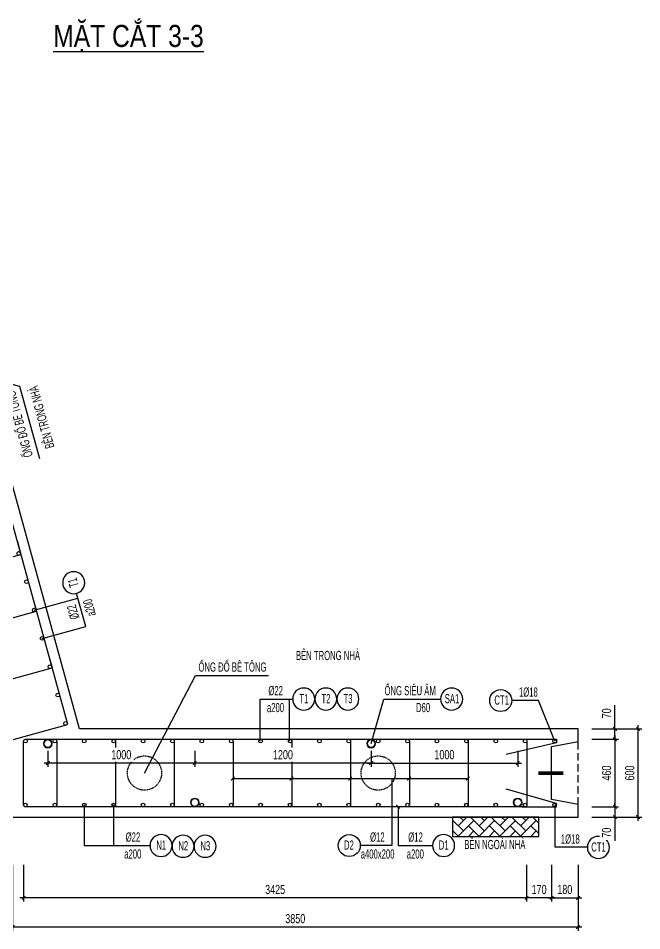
# Model space of a CAD drawing. Header units: millimetres. Extents: x -147841 to 368790, y -162721 to 84261.
# Drawn here: x 305264 to 309507, y -109741 to -103531 of the extents above; entities that cross this region are included whole.
import ezdxf
from ezdxf.enums import TextEntityAlignment as Align

# ---------------------------------------------------------------- set-up
doc = ezdxf.new("R2010")
doc.units = ezdxf.units.MM
doc.header["$LTSCALE"] = 1000
doc.header["$MEASUREMENT"] = 0
doc.header["$PDMODE"] = 1
doc.header["$PDSIZE"] = -10
doc.linetypes.add('DASHED', pattern=[0.75, 0.5, -0.25])
doc.linetypes.add('HIDDEN', pattern=[0.375, 0.25, -0.125])
doc.layers.get('0').update_dxf_attribs({"linetype": 'CONTINUOUS', "lineweight": 18})
doc.layers.get('DEFPOINTS').update_dxf_attribs({"color": 5, "linetype": 'CONTINUOUS', "lineweight": 18})
for name, color, linetype, lineweight in [('0-THAY', 7, 'CONTINUOUS', 18), ('ccu11-Dim', 8, 'CONTINUOUS', 18), ('DIM', 8, 'CONTINUOUS', 18)]:
    doc.layers.add(name, color=color, linetype=linetype, lineweight=lineweight)
for name, color, linetype in [('ccu11-Hatch', 250, 'CONTINUOUS'), ('ccu11-Khuat', 9, 'DASHED'), ('ccu11-Manh', 8, 'CONTINUOUS'), ('ccu11-Thep', 4, 'CONTINUOUS'), ('ccu11-Thepdai', 6, 'CONTINUOUS'), ('KC-Cotthep', 8, 'CONTINUOUS'), ('KC-Dim', 8, 'CONTINUOUS'), ('KC-Khuat', 9, 'HIDDEN'), ('KC-Text', 31, 'CONTINUOUS'), ('KC-Thay', 7, 'CONTINUOUS')]:
    doc.layers.add(name, color=color, linetype=linetype)
doc.styles.add('ARIAL', font='arial.ttf', dxfattribs={"width": 0.7})
doc.styles.add('ccu11-dim', font='vnsimli.shx', dxfattribs={"width": 0.65, "bigfont": 'bigfont.shx'})
doc.dimstyles.new('2.5-25', dxfattribs={"dimscale": 25, "dimtxt": 2.5, "dimasz": 1, "dimexe": 1, "dimexo": 2, "dimgap": 1, "dimtad": 1, "dimdec": 1, "dimrnd": 5, "dimdsep": 46, "dimtxsty": 'ARIAL', "dimblk": 'ARCHTICK', "dimcen": -1, "dimdle": 1, "dimclrd": 256, "dimclre": 256, "dimclrt": 3, "dimadec": 0, "dimazin": 2, "dimtfac": 0.1, "dimtdec": 1, "dimtmove": 0, "dimatfit": 1, "dimldrblk": 'ARCHTICK', "dimfxl": 1, "dimtvp": 0.833333, "dimtfill": 1, "dimtolj": 1, "dimtzin": 12, "dimarcsym": 0})
doc.dimstyles.new('ccu11-100x4', dxfattribs={"dimscale": 100, "dimtxt": 2.5, "dimasz": 1, "dimexe": 1, "dimexo": 2, "dimgap": 1, "dimtad": 1, "dimdec": 0, "dimlfac": 0.25, "dimdsep": 46, "dimtxsty": 'ccu11-dim', "dimblk": 'ARCHTICK', "dimcen": -1, "dimdle": 1, "dimclrd": 256, "dimclre": 256, "dimclrt": 31, "dimadec": 0, "dimazin": 2, "dimtfac": 0.1, "dimtdec": 0, "dimtmove": 0, "dimatfit": 1, "dimldrblk": 'ARCHTICK', "dimfxl": 1, "dimtvp": 0.833333, "dimtolj": 1, "dimtzin": 12, "dimarcsym": 0})

# ---------------------------------------------------------------- blocks, each defined once
blk = doc.blocks.new('*U1369')
at = {"layer": 'ccu11-Thep'}
for centre in [(0, 217.5), (0, -217.5)]:
    blk.add_circle(centre, 12.5, dxfattribs=at)
blk = doc.blocks.new('*U1370')
at = {"layer": 'KC-Khuat', "color": 0, "linetype": 'ByBlock', "lineweight": -2, "transparency": 16777216}
for p in [(0, 0), (200, 0), (400, 0), (600, 0), (800, 0), (1000, 0), (1200, 0), (1400, 0), (1600, 0), (1800, 0), (2000, 0), (2200, 0), (2400, 0), (2600, 0), (2800, 0), (3000, 0), (3200, 0), (3400, 0)]:
    blk.add_blockref('*U1369', p, dxfattribs=at)
blk = doc.blocks.new('*U1363')
at = {"layer": 'ccu11-Thepdai', "flags": 128}
blk.add_lwpolyline([(50, 230), (-37.5, 230, 0.414214), (-50, 217.5), (-50, -114.4), (-50, -217.5, 0.414214), (-37.5, -230), (50, -230)], format="xyb", dxfattribs=at)
blk = doc.blocks.new('*U1364')
at = {"layer": 'DIM', "color": 0, "linetype": 'ByBlock', "lineweight": -2, "transparency": 16777216}
for p in [(0, 0), (400, 0), (800, 0), (1200, 0), (1600, 0), (2000, 0), (2400, 0), (2800, 0)]:
    blk.add_blockref('*U1363', p, dxfattribs=at)
blk = doc.blocks.new('*U1365')
at = {"layer": 'ccu11-Thep'}
for centre in [(209.7, 57.9), (-209.7, -57.9)]:
    blk.add_circle(centre, 12.5, dxfattribs=at)
blk = doc.blocks.new('*U1366')
at = {"layer": 'KC-Khuat', "color": 0, "linetype": 'ByBlock', "lineweight": -2, "transparency": 16777216}
for p in [(-1063.9, 3855.9), (-1010.7, 3663.1), (-957.5, 3470.3), (-904.3, 3277.5), (-851.1, 3084.7), (-797.9, 2891.9), (-744.7, 2699.1), (-691.5, 2506.3), (-638.4, 2313.5), (-585.2, 2120.8), (-532, 1928), (-478.8, 1735.2), (-425.6, 1542.4), (-372.4, 1349.6), (-319.2, 1156.8), (-266, 964), (-212.8, 771.2), (-159.6, 578.4), (-106.4, 385.6), (-53.2, 192.8), (0, 0)]:
    blk.add_blockref('*U1365', p, dxfattribs=at)
blk = doc.blocks.new('*U1367')
at = {"layer": 'ccu11-Thepdai', "flags": 128}
blk.add_lwpolyline([(50, 230), (-37.5, 230, 0.414214), (-50, 217.5), (-50, -114.4), (-50, -217.5, 0.414214), (-37.5, -230), (50, -230)], format="xyb", dxfattribs=at)
blk = doc.blocks.new('*U1368')
at = {"layer": 'DIM', "color": 0, "linetype": 'ByBlock', "lineweight": -2, "transparency": 16777216}
for p in [(0, 0), (400, 0), (800, 0), (1200, 0), (1600, 0), (2000, 0), (2400, 0), (2800, 0), (3200, 0)]:
    blk.add_blockref('*U1367', p, dxfattribs=at)
blk = doc.blocks.new('_ARCHTICK')
at = {"color": 0, "linetype": 'ByBlock', "const_width": 0.3}
blk.add_lwpolyline([(-0.5, -0.5), (0.5, 0.5)], dxfattribs=at)
blk = doc.blocks.new('att_thep_2')
blk.add_circle((-300, 0), 300)
at = {"color": 3, "style": 'ARIAL', "width": 0.6}
blk.add_attdef('DK', text='', height=250, dxfattribs=at).set_placement((467, 105), align=Align.CENTER)
at = {"color": 31, "style": 'ARIAL', "width": 0.6}
blk.add_attdef('SH', text='', height=250, dxfattribs=at).set_placement((-281, -111), align=Align.CENTER)
at = {"color": 2, "style": 'ARIAL', "width": 0.6}
blk.add_attdef('KC', text='', height=250, dxfattribs=at).set_placement((472, -355), align=Align.CENTER)
blk = doc.blocks.new('A$C260038B3')
at = {"layer": '0-THAY', "linetype": 'Continuous'}
for radius in [120, 100]:
    blk.add_circle((0, 0), radius, dxfattribs=at)
blk = doc.blocks.new('*D1375')
at = {"layer": 'DEFPOINTS', "color": 0, "linetype": 'ByBlock', "ltscale": 30, "transparency": 16777216}
for p in [(307665.5, -108467.8), (308663.1, -108467.8), (308663.1, -108600.2)]:
    blk.add_point(p, dxfattribs=at)
at = {"layer": 'KC-Dim', "linetype": 'ByBlock', "lineweight": -2, "ltscale": 30, "transparency": 16777216}
for p, q in [((307665.5, -108517.8), (307665.5, -108625.2)), ((308663.1, -108517.8), (308663.1, -108625.2)), ((307640.5, -108600.2), (308688.1, -108600.2))]:
    blk.add_line(p, q, dxfattribs=at)
at = {"layer": 'KC-Dim', "linetype": 'ByBlock', "lineweight": -2, "ltscale": 30, "transparency": 16777216, "xscale": 25, "yscale": 25, "zscale": 25, "rotation": 180}
blk.add_blockref('_ARCHTICK', (307665.5, -108600.2), dxfattribs=at)
at = {"layer": 'KC-Dim', "linetype": 'ByBlock', "lineweight": -2, "ltscale": 30, "transparency": 16777216, "xscale": 25, "yscale": 25, "zscale": 25}
blk.add_blockref('_ARCHTICK', (308663.1, -108600.2), dxfattribs=at)
at = {"layer": 'KC-Dim', "color": 3, "linetype": 'ByBlock', "ltscale": 30, "transparency": 16777216, "insert": (308164.3, -108543.3), "char_height": 62.5, "attachment_point": 5, "style": 'ARIAL', "bg_fill": 3, "box_fill_scale": 1.25, "bg_fill_color": 256, "bg_fill_true_color": 13158600, "bg_fill_transparency": 0}
blk.add_mtext('\\A1;1000', dxfattribs=at)
blk = doc.blocks.new('*D1376')
at = {"layer": 'DEFPOINTS', "color": 0, "linetype": 'ByBlock', "ltscale": 30, "transparency": 16777216}
for p in [(308893.6, -109242), (309073.6, -109242)]:
    blk.add_point(p, dxfattribs=at)
at = {"layer": 'KC-Dim', "linetype": 'ByBlock', "lineweight": -2, "ltscale": 30, "transparency": 16777216}
for p, q in [((308893.6, -109292), (308893.6, -109542.6)), ((309073.6, -109292), (309073.6, -109542.6)), ((308868.6, -109517.6), (309098.6, -109517.6))]:
    blk.add_line(p, q, dxfattribs=at)
at = {"layer": 'KC-Dim', "linetype": 'ByBlock', "lineweight": -2, "ltscale": 30, "transparency": 16777216, "xscale": 25, "yscale": 25, "zscale": 25, "rotation": 180}
blk.add_blockref('_ARCHTICK', (308893.6, -109517.6), dxfattribs=at)
at = {"layer": 'KC-Dim', "linetype": 'ByBlock', "lineweight": -2, "ltscale": 30, "transparency": 16777216, "xscale": 25, "yscale": 25, "zscale": 25}
blk.add_blockref('_ARCHTICK', (309073.6, -109517.6), dxfattribs=at)
at = {"layer": 'KC-Dim', "color": 3, "linetype": 'ByBlock', "ltscale": 30, "transparency": 16777216, "insert": (308983.6, -109460.7), "char_height": 62.5, "attachment_point": 5, "style": 'ARIAL', "bg_fill": 3, "box_fill_scale": 1.25, "bg_fill_color": 256, "bg_fill_true_color": 13158600, "bg_fill_transparency": 0}
blk.add_mtext('\\A1;180', dxfattribs=at)
at = {"layer": 'DEFPOINTS', "color": 0, "linetype": 'ByBlock', "ltscale": 30, "transparency": 16777216}
blk.add_point((309073.6, -109517.6), dxfattribs=at)
blk = doc.blocks.new('*D1377')
at = {"layer": 'DEFPOINTS', "color": 0, "linetype": 'ByBlock', "ltscale": 30, "transparency": 16777216}
for p in [(308723.6, -109242), (308893.6, -109242)]:
    blk.add_point(p, dxfattribs=at)
at = {"layer": 'KC-Dim', "linetype": 'ByBlock', "lineweight": -2, "ltscale": 30, "transparency": 16777216}
for p, q in [((308723.6, -109292), (308723.6, -109542.6)), ((308893.6, -109292), (308893.6, -109542.6)), ((308918.6, -109517.6), (308698.6, -109517.6))]:
    blk.add_line(p, q, dxfattribs=at)
at = {"layer": 'KC-Dim', "linetype": 'ByBlock', "lineweight": -2, "ltscale": 30, "transparency": 16777216, "xscale": 25, "yscale": 25, "zscale": 25, "rotation": 180}
blk.add_blockref('_ARCHTICK', (308723.6, -109517.6), dxfattribs=at)
at = {"layer": 'KC-Dim', "linetype": 'ByBlock', "lineweight": -2, "ltscale": 30, "transparency": 16777216, "xscale": 25, "yscale": 25, "zscale": 25}
blk.add_blockref('_ARCHTICK', (308893.6, -109517.6), dxfattribs=at)
at = {"layer": 'KC-Dim', "color": 3, "linetype": 'ByBlock', "ltscale": 30, "transparency": 16777216, "insert": (308808.6, -109460.7), "char_height": 62.5, "attachment_point": 5, "style": 'ARIAL', "bg_fill": 3, "box_fill_scale": 1.25, "bg_fill_color": 256, "bg_fill_true_color": 13158600, "bg_fill_transparency": 0}
blk.add_mtext('\\A1;170', dxfattribs=at)
at = {"layer": 'DEFPOINTS', "color": 0, "linetype": 'ByBlock', "ltscale": 30, "transparency": 16777216}
blk.add_point((308723.6, -109517.6), dxfattribs=at)
blk = doc.blocks.new('*D1378')
at = {"layer": 'DEFPOINTS', "color": 0, "linetype": 'ByBlock', "ltscale": 30, "transparency": 16777216}
for p in [(309117.7, -108367.8), (309482.2, -108367.8), (309117.7, -108967.8)]:
    blk.add_point(p, dxfattribs=at)
at = {"layer": 'KC-Dim', "linetype": 'ByBlock', "lineweight": -2, "ltscale": 30, "transparency": 16777216}
for p, q in [((309482.2, -108992.8), (309482.2, -108342.8)), ((309167.7, -108367.8), (309507.2, -108367.8)), ((309167.7, -108967.8), (309507.2, -108967.8))]:
    blk.add_line(p, q, dxfattribs=at)
at = {"layer": 'KC-Dim', "linetype": 'ByBlock', "lineweight": -2, "ltscale": 30, "transparency": 16777216, "xscale": 25, "yscale": 25, "zscale": 25}
for p, rotation in [((309482.2, -108367.8), 90), ((309482.2, -108967.8), 270)]:
    blk.add_blockref('_ARCHTICK', p, dxfattribs=dict(at, rotation=rotation))
at = {"layer": 'KC-Dim', "color": 3, "linetype": 'ByBlock', "ltscale": 30, "transparency": 16777216, "insert": (309425.3, -108667.8), "char_height": 62.5, "attachment_point": 5, "rotation": 90, "style": 'ARIAL', "bg_fill": 3, "box_fill_scale": 1.25, "bg_fill_color": 256, "bg_fill_true_color": 13158600, "bg_fill_transparency": 0}
blk.add_mtext('\\A1;600', dxfattribs=at)
blk = doc.blocks.new('*D1379')
at = {"layer": 'DEFPOINTS', "color": 0, "linetype": 'ByBlock', "ltscale": 30, "transparency": 16777216}
for p in [(309117.7, -108437.8), (309117.7, -108897.8), (309325, -108897.8)]:
    blk.add_point(p, dxfattribs=at)
at = {"layer": 'KC-Dim', "linetype": 'ByBlock', "lineweight": -2, "ltscale": 30, "transparency": 16777216}
for p, q in [((309325, -108412.8), (309325, -108922.8)), ((309167.7, -108437.8), (309350, -108437.8)), ((309167.7, -108897.8), (309350, -108897.8))]:
    blk.add_line(p, q, dxfattribs=at)
at = {"layer": 'KC-Dim', "linetype": 'ByBlock', "lineweight": -2, "ltscale": 30, "transparency": 16777216, "xscale": 25, "yscale": 25, "zscale": 25}
for p, rotation in [((309325, -108437.8), 90), ((309325, -108897.8), 270)]:
    blk.add_blockref('_ARCHTICK', p, dxfattribs=dict(at, rotation=rotation))
at = {"layer": 'KC-Dim', "color": 3, "linetype": 'ByBlock', "ltscale": 30, "transparency": 16777216, "insert": (309268.1, -108667.8), "char_height": 62.5, "attachment_point": 5, "rotation": 90, "style": 'ARIAL', "bg_fill": 3, "box_fill_scale": 1.25, "bg_fill_color": 256, "bg_fill_true_color": 13158600, "bg_fill_transparency": 0}
blk.add_mtext('\\A1;460', dxfattribs=at)
blk = doc.blocks.new('*D1380')
at = {"layer": 'DEFPOINTS', "color": 0, "linetype": 'ByBlock', "ltscale": 30, "transparency": 16777216}
for p in [(309117.7, -108367.8), (309325, -108367.8), (309117.7, -108437.8)]:
    blk.add_point(p, dxfattribs=at)
at = {"layer": 'KC-Dim', "linetype": 'ByBlock', "lineweight": -2, "ltscale": 30, "transparency": 16777216}
for p, q in [((309325, -108367.8), (309325, -108205.6)), ((309167.7, -108367.8), (309350, -108367.8)), ((309325, -108437.8), (309325, -108367.8)), ((309167.7, -108437.8), (309350, -108437.8)), ((309325, -108437.8), (309325, -108462.8))]:
    blk.add_line(p, q, dxfattribs=at)
at = {"layer": 'KC-Dim', "linetype": 'ByBlock', "lineweight": -2, "ltscale": 30, "transparency": 16777216, "xscale": 25, "yscale": 25, "zscale": 25}
for p, rotation in [((309325, -108367.8), 270), ((309325, -108437.8), 90)]:
    blk.add_blockref('_ARCHTICK', p, dxfattribs=dict(at, rotation=rotation))
at = {"layer": 'KC-Dim', "color": 3, "linetype": 'ByBlock', "ltscale": 30, "transparency": 16777216, "insert": (309268.1, -108261.7), "char_height": 62.5, "attachment_point": 5, "rotation": 90, "style": 'ARIAL', "bg_fill": 3, "box_fill_scale": 1.25, "bg_fill_color": 256, "bg_fill_true_color": 13158600, "bg_fill_transparency": 0}
blk.add_mtext('\\A1;70', dxfattribs=at)
blk = doc.blocks.new('*D1381')
at = {"layer": 'DEFPOINTS', "color": 0, "linetype": 'ByBlock', "ltscale": 30, "transparency": 16777216}
for p in [(309117.7, -108897.8), (309117.7, -108967.8), (309325, -108967.8)]:
    blk.add_point(p, dxfattribs=at)
at = {"layer": 'KC-Dim', "linetype": 'ByBlock', "lineweight": -2, "ltscale": 30, "transparency": 16777216}
for p, q in [((309167.7, -108897.8), (309350, -108897.8)), ((309325, -108897.8), (309325, -108872.8)), ((309325, -108897.8), (309325, -108967.8)), ((309167.7, -108967.8), (309350, -108967.8)), ((309325, -108967.8), (309325, -109129.9))]:
    blk.add_line(p, q, dxfattribs=at)
at = {"layer": 'KC-Dim', "linetype": 'ByBlock', "lineweight": -2, "ltscale": 30, "transparency": 16777216, "xscale": 25, "yscale": 25, "zscale": 25}
for p, rotation in [((309325, -108897.8), 270), ((309325, -108967.8), 90)]:
    blk.add_blockref('_ARCHTICK', p, dxfattribs=dict(at, rotation=rotation))
at = {"layer": 'KC-Dim', "color": 3, "linetype": 'ByBlock', "ltscale": 30, "transparency": 16777216, "insert": (309268.1, -109073.9), "char_height": 62.5, "attachment_point": 5, "rotation": 90, "style": 'ARIAL', "bg_fill": 3, "box_fill_scale": 1.25, "bg_fill_color": 256, "bg_fill_true_color": 13158600, "bg_fill_transparency": 0}
blk.add_mtext('\\A1;70', dxfattribs=at)
blk = doc.blocks.new('*D1382')
at = {"layer": 'DEFPOINTS', "color": 0, "linetype": 'ByBlock', "ltscale": 30, "transparency": 16777216}
for p in [(305301.1, -109242), (308723.6, -109242), (305301.1, -109517.6)]:
    blk.add_point(p, dxfattribs=at)
at = {"layer": 'KC-Dim', "linetype": 'ByBlock', "lineweight": -2, "ltscale": 30, "transparency": 16777216}
for p, q in [((305301.1, -109292), (305301.1, -109542.6)), ((308723.6, -109292), (308723.6, -109542.6)), ((308748.6, -109517.6), (305276.1, -109517.6))]:
    blk.add_line(p, q, dxfattribs=at)
at = {"layer": 'KC-Dim', "linetype": 'ByBlock', "lineweight": -2, "ltscale": 30, "transparency": 16777216, "xscale": 25, "yscale": 25, "zscale": 25, "rotation": 180}
blk.add_blockref('_ARCHTICK', (305301.1, -109517.6), dxfattribs=at)
at = {"layer": 'KC-Dim', "linetype": 'ByBlock', "lineweight": -2, "ltscale": 30, "transparency": 16777216, "xscale": 25, "yscale": 25, "zscale": 25}
blk.add_blockref('_ARCHTICK', (308723.6, -109517.6), dxfattribs=at)
at = {"layer": 'KC-Dim', "color": 3, "linetype": 'ByBlock', "ltscale": 30, "transparency": 16777216, "insert": (307012.4, -109460.7), "char_height": 62.5, "attachment_point": 5, "style": 'ARIAL', "bg_fill": 3, "box_fill_scale": 1.25, "bg_fill_color": 256, "bg_fill_true_color": 13158600, "bg_fill_transparency": 0}
blk.add_mtext('\\A1;3425', dxfattribs=at)
blk = doc.blocks.new('*D1383')
at = {"layer": 'DEFPOINTS', "color": 0, "ltscale": 3000, "transparency": 16777216}
for p in [(305225.2, -109242), (309073.6, -109242), (305225.2, -109716.1)]:
    blk.add_point(p, dxfattribs=at)
at = {"layer": 'DIM', "lineweight": -2, "ltscale": 3000, "transparency": 16777216}
for p, q in [((305225.2, -109292), (305225.2, -109741.1)), ((309073.6, -109292), (309073.6, -109741.1)), ((309098.6, -109716.1), (305200.2, -109716.1))]:
    blk.add_line(p, q, dxfattribs=at)
at = {"layer": 'DIM', "lineweight": -2, "ltscale": 3000, "transparency": 16777216, "xscale": 25, "yscale": 25, "zscale": 25, "rotation": 180}
blk.add_blockref('_ARCHTICK', (305225.2, -109716.1), dxfattribs=at)
at = {"layer": 'DIM', "lineweight": -2, "ltscale": 3000, "transparency": 16777216, "xscale": 25, "yscale": 25, "zscale": 25}
blk.add_blockref('_ARCHTICK', (309073.6, -109716.1), dxfattribs=at)
at = {"layer": 'DIM', "color": 3, "ltscale": 3000, "transparency": 16777216, "insert": (307149.4, -109659.2), "char_height": 62.5, "attachment_point": 5, "style": 'ARIAL', "bg_fill": 3, "box_fill_scale": 1.25, "bg_fill_color": 256, "bg_fill_true_color": 13158600, "bg_fill_transparency": 0}
blk.add_mtext('\\A1;3850', dxfattribs=at)
blk = doc.blocks.new('*D1427')
at = {"layer": 'DEFPOINTS', "color": 0, "ltscale": 3000, "transparency": 16777216}
for p in [(306465.5, -108467.8), (307665.5, -108467.8), (306465.5, -108600.2)]:
    blk.add_point(p, dxfattribs=at)
at = {"layer": 'KC-Dim', "lineweight": -2, "ltscale": 3000, "transparency": 16777216}
for p, q in [((306465.5, -108517.8), (306465.5, -108625.2)), ((307665.5, -108517.8), (307665.5, -108625.2)), ((307690.5, -108600.2), (306440.5, -108600.2))]:
    blk.add_line(p, q, dxfattribs=at)
at = {"layer": 'KC-Dim', "lineweight": -2, "ltscale": 3000, "transparency": 16777216, "xscale": 25, "yscale": 25, "zscale": 25, "rotation": 180}
blk.add_blockref('_ARCHTICK', (306465.5, -108600.2), dxfattribs=at)
at = {"layer": 'KC-Dim', "lineweight": -2, "ltscale": 3000, "transparency": 16777216, "xscale": 25, "yscale": 25, "zscale": 25}
blk.add_blockref('_ARCHTICK', (307665.5, -108600.2), dxfattribs=at)
at = {"layer": 'KC-Dim', "color": 3, "ltscale": 3000, "transparency": 16777216, "insert": (307065.5, -108543.3), "char_height": 62.5, "attachment_point": 5, "style": 'ARIAL', "bg_fill": 3, "box_fill_scale": 1.25, "bg_fill_color": 256, "bg_fill_true_color": 13158600, "bg_fill_transparency": 0}
blk.add_mtext('\\A1;1200', dxfattribs=at)
blk = doc.blocks.new('*D1428')
at = {"layer": 'DEFPOINTS', "color": 0, "ltscale": 3000, "transparency": 16777216}
for p in [(305465.5, -108467.8), (306465.5, -108467.8), (305465.5, -108600.2)]:
    blk.add_point(p, dxfattribs=at)
at = {"layer": 'KC-Dim', "lineweight": -2, "ltscale": 3000, "transparency": 16777216}
for p, q in [((305465.5, -108517.8), (305465.5, -108625.2)), ((306465.5, -108517.8), (306465.5, -108625.2)), ((306490.5, -108600.2), (305440.5, -108600.2))]:
    blk.add_line(p, q, dxfattribs=at)
at = {"layer": 'KC-Dim', "lineweight": -2, "ltscale": 3000, "transparency": 16777216, "xscale": 25, "yscale": 25, "zscale": 25, "rotation": 180}
blk.add_blockref('_ARCHTICK', (305465.5, -108600.2), dxfattribs=at)
at = {"layer": 'KC-Dim', "lineweight": -2, "ltscale": 3000, "transparency": 16777216, "xscale": 25, "yscale": 25, "zscale": 25}
blk.add_blockref('_ARCHTICK', (306465.5, -108600.2), dxfattribs=at)
at = {"layer": 'KC-Dim', "color": 3, "ltscale": 3000, "transparency": 16777216, "insert": (305965.5, -108543.3), "char_height": 62.5, "attachment_point": 5, "style": 'ARIAL', "bg_fill": 3, "box_fill_scale": 1.25, "bg_fill_color": 256, "bg_fill_true_color": 13158600, "bg_fill_transparency": 0}
blk.add_mtext('\\A1;1000', dxfattribs=at)

msp = doc.modelspace()

# ---------------------------------------------------------------- hatches: boundary and pattern name
at = {"layer": 'ccu11-Hatch', "ltscale": 3000}
h = msp.add_hatch(dxfattribs=at)
h.set_pattern_fill('AR-HBONE', color=256, scale=12.5, style=0)
h.set_pattern_definition([(315, (241012.58, -96864.63), (6e-15, -70.710678), [150, -50]), (225, (241047.934, -96899.99), (6e-15, -70.710678), [150, -50])])
h.paths.add_polyline_path([(308806.58, -109099.38), (308220.17, -109099.38), (308220.17, -108967.78), (308806.58, -108967.78)])

# ---------------------------------------------------------------- linework, layer by layer
msp.add_lwpolyline([(308220.17, -109099.38), (308806.58, -109099.38), (308806.58, -108967.78), (308220.17, -108967.78)], close=True, dxfattribs=at)
at = {"layer": 'ccu11-Khuat', "ltscale": 0.1}
msp.add_line((309073.62, -108882.78), (309073.62, -108452.78), dxfattribs=at)
at = {"layer": 'ccu11-Manh', "ltscale": 10, "flags": 128}
msp.add_lwpolyline([(304685.17, -105882.57), (305272.7, -106035.94), (305408.17, -106526.95)], dxfattribs=at)
at = {"layer": 'ccu11-Manh', "elevation": 242.3}
msp.add_lwpolyline([(306123.57, -108667.78), (306470.61, -108004.72), (306967.15, -108004.72)], dxfattribs=at)
at = {"layer": 'ccu11-Manh', "ltscale": 3000}
msp.add_lwpolyline([(306723.62, -108705.7), (308323.62, -108705.7)], dxfattribs=at)
at = {"layer": 'ccu11-Manh', "ltscale": 3000, "flags": 128}
msp.add_lwpolyline([(308914.74, -108885.28), (308914.74, -109169.13), (309137.31, -109169.13)], dxfattribs=at)
at = {"layer": 'ccu11-Thep', "const_width": 25}
msp.add_lwpolyline([(308803.62, -108667.78), (308973.62, -108667.78)], dxfattribs=at)
at = {"layer": 'ccu11-Thep'}
for centre in [(308913.7, -108450.28), (308913.62, -108885.28)]:
    msp.add_circle(centre, 12.5, dxfattribs=at)
at = {"layer": 'ccu11-Thep', "linetype": 'HIDDEN', "ltscale": 0.03}
for centre in [(306123.57, -108667.78, 242.3), (307713.57, -108667.78, 242.3)]:
    msp.add_circle(centre, 116.6, dxfattribs=at)
at = {"layer": 'ccu11-Thepdai'}
for points in [[(304534.42, -104471.39), (305598.34, -108327.3, -0.4142136), (305589.62, -108342.68), (305170.29, -108458.39, -0.4142136), (305154.91, -108449.66), (304090.99, -104593.75, -0.4142136), (304099.72, -104578.38), (304519.05, -104462.66, -0.4142136)], [(308713.62, -108897.78), (305313.62, -108897.78, -0.4142136), (305301.12, -108885.28), (305301.12, -108450.28, -0.4142136), (305313.62, -108437.78), (308713.62, -108437.78, -0.4142136), (308726.12, -108450.28), (308726.12, -108885.28, -0.4142136)]]:
    msp.add_lwpolyline(points, format="xyb", close=True, dxfattribs=at)
at = {"layer": 'ccu11-Thepdai', "flags": 128}
for points in [[(308691.44, -108437.78), (308926.2, -108437.78), (308926.2, -108461.95), (308584.74, -108541.99)], [(308691.44, -108897.78), (308926.12, -108897.78), (308926.12, -108874.34), (308584.74, -108778.19)]]:
    msp.add_lwpolyline(points, dxfattribs=at)
at = {"layer": 'KC-Thay', "ltscale": 3000}
msp.add_lwpolyline([(305682.06, -108367.78), (304521.74, -104162), (304414.05, -104162), (304379.05, -104342), (304019.05, -104342), (303984.05, -104162), (303899.05, -104162), (305225.18, -108967.78), (309073.62, -108967.78), (309073.62, -108882.78), (308893.62, -108847.78), (308893.62, -108487.78), (309073.62, -108452.78), (309073.62, -108367.78)], close=True, dxfattribs=at)

# ---------------------------------------------------------------- block references
at = {"layer": 'ccu11-Dim', "ltscale": 3000, "extrusion": (0, 0, -1), "xscale": 0.25, "yscale": 0.25, "zscale": -0.25}
for p in [(-305465.52, -108467.78), (-307665.52, -108467.78), (-306465.52, -108867.78), (-308663.15, -108867.78)]:
    msp.add_blockref('A$C260038B3', p, dxfattribs=at)
at = {"layer": 'ccu11-Manh', "ltscale": 3000, "xscale": 25, "yscale": 25, "zscale": 25, "rotation": 180}
for p in [(306723.62, -108705.7), (307123.62, -108705.7), (307523.62, -108705.7), (307923.62, -108705.7), (308323.62, -108705.7)]:
    msp.add_blockref('_ARCHTICK', p, dxfattribs=at)
at = {"layer": 'DIM', "xscale": -1, "rotation": 285.4251995620509}
msp.add_blockref('*U1368', (305260.26, -107966.75), dxfattribs=at)
at = {"layer": 'DIM', "xscale": -1}
msp.add_blockref('*U1364', (308276.12, -108667.78), dxfattribs=at)
at = {"layer": 'KC-Cotthep'}
ref = msp.add_blockref('att_thep_2', (305661.65, -107445.44), dxfattribs=dict(at, xscale=-0.25, yscale=0.25, zscale=0.25, rotation=105.4234460771896))
ref.add_attrib('KC', 'a200', dxfattribs={"layer": '0', "color": 2, "height": 62.5, "rotation": 105.423446, "style": 'ARIAL', "width": 0.6}).set_placement((305778.49, -107534.94), align=Align.CENTER)
ref.add_attrib('DK', '%%C22', dxfattribs={"layer": '0', "color": 2, "height": 62.5, "rotation": 105.423446, "style": 'ARIAL', "width": 0.6}).set_placement((305667.17, -107564.52), align=Align.CENTER)
ref.add_attrib('SH', 'T1', dxfattribs={"layer": '0', "color": 31, "height": 62.5, "rotation": 105.423446, "style": 'ARIAL', "width": 0.6}).set_placement((305668.3, -107364.74), align=Align.CENTER)
ref = msp.add_blockref('att_thep_2', (307132.38, -108164.74), dxfattribs=dict(at, xscale=-0.25, yscale=0.25, zscale=0.25))
ref.add_attrib('KC', 'a200', dxfattribs={"layer": '0', "color": 2, "height": 62.5, "style": 'ARIAL', "width": 0.6}).set_placement((307015.03, -108253.57), align=Align.CENTER)
ref.add_attrib('DK', '%%C22', dxfattribs={"layer": '0', "color": 2, "height": 62.5, "style": 'ARIAL', "width": 0.6}).set_placement((307016.12, -108138.39), align=Align.CENTER)
ref.add_attrib('SH', 'T1', dxfattribs={"layer": '0', "color": 31, "height": 62.5, "style": 'ARIAL', "width": 0.6}).set_placement((307208.41, -108192.61), align=Align.CENTER)
ref = msp.add_blockref('att_thep_2', (307282.38, -108164.74), dxfattribs=dict(at, xscale=-0.25, yscale=0.25, zscale=0.25))
ref.add_attrib('SH', 'T2', dxfattribs={"layer": '0', "color": 31, "height": 62.5, "style": 'ARIAL', "width": 0.6}).set_placement((307358.41, -108192.61), align=Align.CENTER)
ref = msp.add_blockref('att_thep_2', (307432.38, -108164.74), dxfattribs=dict(at, xscale=-0.25, yscale=0.25, zscale=0.25))
ref.add_attrib('SH', 'T3', dxfattribs={"layer": '0', "color": 31, "height": 62.5, "style": 'ARIAL', "width": 0.6}).set_placement((307508.41, -108192.61), align=Align.CENTER)
ref = msp.add_blockref('att_thep_2', (308138.79, -108164.74), dxfattribs=dict(at, xscale=-0.25, yscale=0.25, zscale=0.25))
ref.add_attrib('KC', 'D60', dxfattribs={"layer": '0', "color": 2, "height": 62.5, "style": 'ARIAL', "width": 0.6}).set_placement((308019.29, -108253.57), align=Align.CENTER)
ref.add_attrib('DK', 'ỐNG SIÊU ÂM', dxfattribs={"layer": '0', "color": 15, "height": 62.5, "style": 'ARIAL', "width": 0.6}).set_placement((307931.16, -108138.39), align=Align.CENTER)
ref.add_attrib('SH', 'SA1', dxfattribs={"layer": '0', "color": 31, "height": 62.5, "style": 'ARIAL', "width": 0.6}).set_placement((308216.3, -108192.61), align=Align.CENTER)
ref = msp.add_blockref('att_thep_2', (308622.83, -108174.41), dxfattribs=dict(at, xscale=0.25, yscale=0.25, zscale=0.25))
ref.add_attrib('DK', '1%%C18', dxfattribs={"layer": '0', "color": 15, "height": 62.5, "style": 'ARIAL', "width": 0.6}).set_placement((308735.69, -108148.06), align=Align.CENTER)
ref.add_attrib('SH', 'CT1', dxfattribs={"layer": '0', "color": 31, "height": 62.5, "style": 'ARIAL', "width": 0.6}).set_placement((308553.81, -108202.28), align=Align.CENTER)
ref = msp.add_blockref('att_thep_2', (307591.59, -109161.16), dxfattribs=dict(at, xscale=0.25, yscale=0.25, zscale=0.25))
ref.add_attrib('KC', 'a400x200', dxfattribs={"layer": '0', "color": 2, "height": 62.5, "style": 'ARIAL', "width": 0.6}).set_placement((307709.56, -109249.98), align=Align.CENTER)
ref.add_attrib('DK', '%%C12', dxfattribs={"layer": '0', "color": 215, "height": 62.5, "style": 'ARIAL', "width": 0.6}).set_placement((307707.98, -109134.8), align=Align.CENTER)
ref.add_attrib('SH', 'D2', dxfattribs={"layer": '0', "color": 31, "height": 62.5, "style": 'ARIAL', "width": 0.6}).set_placement((307514.49, -109189.03), align=Align.CENTER)
ref = msp.add_blockref('att_thep_2', (308083.92, -109161.16), dxfattribs=dict(at, xscale=-0.25, yscale=0.25, zscale=0.25))
ref.add_attrib('KC', 'a200', dxfattribs={"layer": '0', "color": 2, "height": 62.5, "style": 'ARIAL', "width": 0.6}).set_placement((307966.57, -109249.98), align=Align.CENTER)
ref.add_attrib('DK', '%%C12', dxfattribs={"layer": '0', "color": 215, "height": 62.5, "style": 'ARIAL', "width": 0.6}).set_placement((307967.68, -109134.8), align=Align.CENTER)
ref.add_attrib('SH', 'D1', dxfattribs={"layer": '0', "color": 31, "height": 62.5, "style": 'ARIAL', "width": 0.6}).set_placement((308159.75, -109189.03), align=Align.CENTER)
ref = msp.add_blockref('att_thep_2', (309137.14, -109174.24), dxfattribs=dict(at, xscale=-0.25, yscale=0.25, zscale=0.25))
ref.add_attrib('DK', '1%%C18', dxfattribs={"layer": '0', "color": 15, "height": 62.5, "style": 'ARIAL', "width": 0.6}).set_placement((309020.87, -109147.89), align=Align.CENTER)
ref.add_attrib('SH', 'CT1', dxfattribs={"layer": '0', "color": 31, "height": 62.5, "style": 'ARIAL', "width": 0.6}).set_placement((309213.16, -109202.11), align=Align.CENTER)
at = {"layer": 'KC-Khuat'}
for name, p in [('*U1366', (305376.63, -108388.48)), ('*U1370', (305313.62, -108667.78))]:
    msp.add_blockref(name, p, dxfattribs=at)

# ---------------------------------------------------------------- texts
at = {"layer": 'KC-Text', "color": 3, "style": 'ARIAL', "width": 0.8}
msp.add_text('%%UMẶT CẮT 3-3', height=150, dxfattribs=at).set_placement((306014.39, -103726.56), align=Align.CENTER)
at = {"layer": 'KC-Text', "color": 1, "style": 'ARIAL', "width": 0.6}
for s, p in [('BÊN TRONG NHÀ', (305453.49, -106238.55)), ('ỐNG ĐỔ BÊ TÔNG', (305303.66, -106285.93))]:
    msp.add_text(s, height=62.5, rotation=105.423446, dxfattribs=at).set_placement(p, align=Align.CENTER)
for s, p in [('BÊN TRONG NHÀ', (307372.24, -107898.99)), ('BÊN NGOÀI NHÀ', (308507.33, -109185.63))]:
    msp.add_text(s, height=62.5, dxfattribs=at).set_placement(p, align=Align.CENTER)
msp.add_text('ỐNG ĐỔ BÊ TÔNG', height=62.5, dxfattribs=at).set_placement((306490.66, -107977.71, 242.3))

# ---------------------------------------------------------------- leaders
at = {"layer": 'ccu11-Manh', "ltscale": 10}
for points in [[(305373.51, -107559.44), (305670.5, -107477.51), (305661.65, -107445.44)], [(305426.7, -107752.24), (305723.69, -107670.31), (305661.66, -107445.47)], [(306911.12, -108450.28), (306911.12, -108164.74), (307132.35, -108164.74)], [(307111.12, -108450.28), (307111.12, -108164.74), (307132.38, -108164.74)], [(307665.52, -108467.78), (307752.71, -108164.74), (308138.79, -108164.74)], [(308914.83, -108450.28), (308803.82, -108174.41), (308622.79, -108174.41)], [(307806.69, -108709.49), (307806.69, -109161.16), (307590.38, -109161.16)], [(305713.62, -108885.28), (305713.62, -109161.16), (306161.23, -109161.16)], [(305913.62, -108885.28), (305913.62, -109161.16), (306161.26, -109161.16)]]:
    msp.add_leader(points, dimstyle='ccu11-100x4', override={"dimgap": 1, "dimtad": 0, "dimldrblk": 'None'}, dxfattribs=at)
at = {"layer": 'ccu11-Manh', "ltscale": 3000}
msp.add_leader([(307849.27, -108897.78), (307849.27, -109161.16), (308083.92, -109161.16)], dimstyle='ccu11-100x4', override={"dimasz": 0.25, "dimtad": 0}, dxfattribs=at)

# ---------------------------------------------------------------- next in the draw order: dimensions: what is measured, and where the dimension line sits
at = {"layer": 'KC-Dim', "linetype": 'ByBlock', "ltscale": 30}
dim = msp.add_linear_dim(base=(309482.2, -108367.78), p1=(309117.69, -108967.78), p2=(309117.69, -108367.78), angle=90, dimstyle='2.5-25', dxfattribs=at)
dim.commit()
dim.dimension.update_dxf_attribs({"geometry": '*D1378', "text_midpoint": (309425.29, -108667.78)})
dim = msp.add_linear_dim(base=(308663.15, -108600.23), p1=(307665.52, -108467.78), p2=(308663.15, -108467.78), dimstyle='2.5-25', dxfattribs=at)
dim.commit()
dim.dimension.update_dxf_attribs({"geometry": '*D1375', "text_midpoint": (308164.33, -108543.32)})
dim = msp.add_linear_dim(base=(309073.62, -109517.58), p1=(308893.62, -109241.95), p2=(309073.62, -109241.95), dimstyle='2.5-25', dxfattribs=at)
dim.commit()
dim.dimension.update_dxf_attribs({"geometry": '*D1376', "text_midpoint": (308983.62, -109517.58), "dimtype": 160})

# ---------------------------------------------------------------- next in the draw order: dimensions: what is measured, and where the dimension line sits
dim = msp.add_linear_dim(base=(309325.05, -108897.78), p1=(309117.69, -108437.78), p2=(309117.69, -108897.78), angle=90, dimstyle='2.5-25', dxfattribs=at)
dim.commit()
dim.dimension.update_dxf_attribs({"geometry": '*D1379', "text_midpoint": (309268.14, -108667.78)})
at = {"layer": 'KC-Dim', "ltscale": 3000}
dim = msp.add_linear_dim(base=(306465.52, -108600.23), p1=(307665.52, -108467.78), p2=(306465.52, -108467.78), dimstyle='2.5-25', dxfattribs=at)
dim.commit()
dim.dimension.update_dxf_attribs({"geometry": '*D1427', "text_midpoint": (307065.52, -108543.32)})
at = {"layer": 'KC-Dim', "linetype": 'ByBlock', "ltscale": 30}
dim = msp.add_linear_dim(base=(308723.62, -109517.58), p1=(308893.62, -109241.95), p2=(308723.62, -109241.95), angle=180, dimstyle='2.5-25', dxfattribs=at)
dim.commit()
dim.dimension.update_dxf_attribs({"geometry": '*D1377', "text_midpoint": (308808.62, -109517.58), "dimtype": 160})

# ---------------------------------------------------------------- next in the draw order: dimensions: what is measured, and where the dimension line sits
for base, p1, p2, angle, picture, middle in [((309325.05, -108367.78), (309117.69, -108437.78), (309117.69, -108367.78), 90, '*D1380', (309268.14, -108261.7)), ((309325.05, -108967.78), (309117.69, -108897.78), (309117.69, -108967.78), 90, '*D1381', (309268.14, -109073.87)), ((305301.12, -109517.58), (308723.62, -109241.95), (305301.12, -109241.95), 180, '*D1382', (307012.37, -109460.65))]:
    dim = msp.add_linear_dim(base=base, p1=p1, p2=p2, angle=angle, dimstyle='2.5-25', dxfattribs=at)
    dim.commit()
    dim.dimension.update_dxf_attribs({"geometry": picture, "text_midpoint": middle})
at = {"layer": 'KC-Dim', "ltscale": 3000}
dim = msp.add_linear_dim(base=(305465.52, -108600.23), p1=(306465.52, -108467.78), p2=(305465.52, -108467.78), dimstyle='2.5-25', override={"dimtmove": 1}, dxfattribs=at)
dim.commit()
dim.dimension.update_dxf_attribs({"geometry": '*D1428', "text_midpoint": (305965.52, -108543.32)})

# ---------------------------------------------------------------- next in the draw order: dimensions: what is measured, and where the dimension line sits
at = {"layer": 'DIM', "ltscale": 3000}
dim = msp.add_linear_dim(base=(305225.18, -109716.13), p1=(309073.62, -109241.95), p2=(305225.18, -109241.95), angle=180, dimstyle='2.5-25', dxfattribs=at)
dim.commit()
dim.dimension.update_dxf_attribs({"geometry": '*D1383', "text_midpoint": (307149.4, -109659.2)})

# ---------------------------------------------------------------- next in the draw order: block references
at = {"layer": 'KC-Cotthep'}
ref = msp.add_blockref('att_thep_2', (306161.26, -109161.16), dxfattribs=dict(at, xscale=-0.25, yscale=0.25, zscale=0.25))
ref.add_attrib('KC', 'a200', dxfattribs={"layer": '0', "color": 2, "height": 62.5, "style": 'ARIAL', "width": 0.6}).set_placement((306043.91, -109249.98), align=Align.CENTER)
ref.add_attrib('DK', '%%C22', dxfattribs={"layer": '0', "color": 2, "height": 62.5, "style": 'ARIAL', "width": 0.6}).set_placement((306045, -109134.8), align=Align.CENTER)
ref.add_attrib('SH', 'N1', dxfattribs={"layer": '0', "color": 31, "height": 62.5, "style": 'ARIAL', "width": 0.6}).set_placement((306237.29, -109189.03), align=Align.CENTER)
ref = msp.add_blockref('att_thep_2', (306311.08, -109166.13), dxfattribs=dict(at, xscale=-0.25, yscale=0.25, zscale=0.25))
ref.add_attrib('SH', 'N2', dxfattribs={"layer": '0', "color": 31, "height": 62.5, "style": 'ARIAL', "width": 0.6}).set_placement((306387.1, -109194), align=Align.CENTER)
ref = msp.add_blockref('att_thep_2', (306461.08, -109166.13), dxfattribs=dict(at, xscale=-0.25, yscale=0.25, zscale=0.25))
ref.add_attrib('SH', 'N3', dxfattribs={"layer": '0', "color": 31, "height": 62.5, "style": 'ARIAL', "width": 0.6}).set_placement((306537.1, -109194), align=Align.CENTER)

doc.saveas('drawing.dxf')
